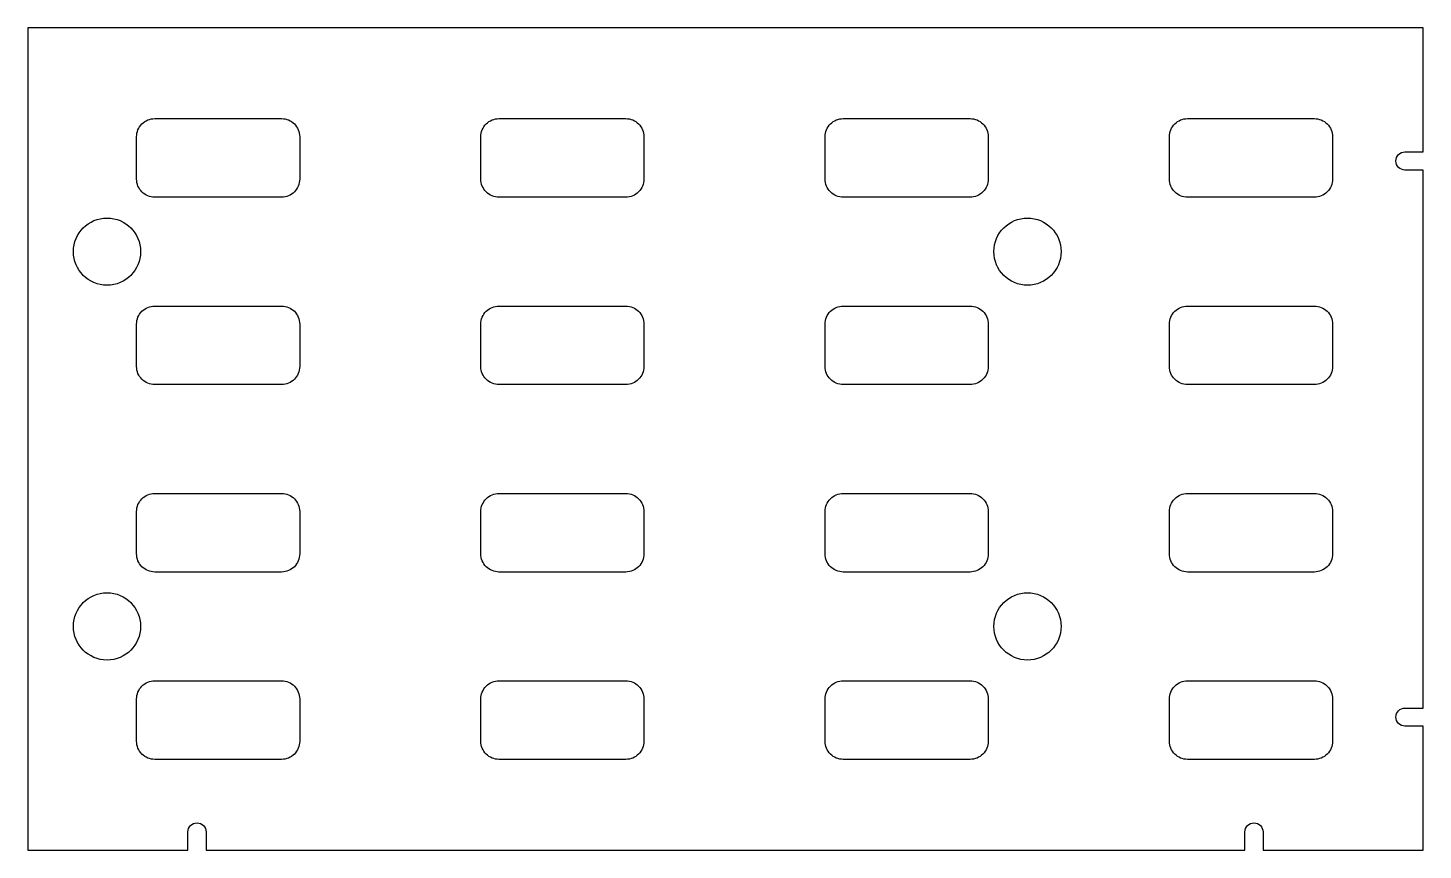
# Model space of a CAD drawing. Header units: millimetres. Extents: x -114 to 117, y -68 to 68.
import ezdxf

# ---------------------------------------------------------------- set-up
doc = ezdxf.new("R2010")
doc.units = ezdxf.units.MM

msp = doc.modelspace()

# ---------------------------------------------------------------- linework, layer by layer
for points in [[(87.87, -68.38), (87.87, -65.38, -1), (90.87, -65.38), (90.87, -68.38), (117.37, -68.38), (117.37, -47.88), (114.37, -47.88, -1), (114.37, -44.88), (114.37, -44.88), (117.37, -44.88), (117.37, 44.12), (114.37, 44.12, -1), (114.37, 47.12), (117.37, 47.12), (117.37, 67.62), (-113.63, 67.62), (-113.63, -68.38), (-87.13, -68.38), (-87.13, -65.38, -1), (-84.13, -65.38), (-84.13, -68.38)], [(-95.63, 42.62), (-95.63, 49.62, -0.414214), (-92.63, 52.62), (-71.63, 52.62, -0.414214), (-68.63, 49.62), (-68.63, 42.62, -0.414214), (-71.63, 39.62), (-92.63, 39.62, -0.414214)], [(-38.63, 42.62), (-38.63, 49.62, -0.414214), (-35.63, 52.62), (-14.63, 52.62, -0.414214), (-11.63, 49.62), (-11.63, 42.62, -0.414214), (-14.63, 39.62), (-35.63, 39.62, -0.414214)], [(45.37, 49.62), (45.37, 42.62, -0.414214), (42.37, 39.62), (21.37, 39.62, -0.414214), (18.37, 42.62), (18.37, 49.62, -0.414214), (21.37, 52.62), (42.37, 52.62, -0.414214)], [(102.37, 49.62), (102.37, 42.62, -0.414214), (99.37, 39.62), (78.37, 39.62, -0.414214), (75.37, 42.62), (75.37, 49.62, -0.414214), (78.37, 52.62), (99.37, 52.62, -0.414214)], [(-95.63, 11.62), (-95.63, 18.62, -0.414214), (-92.63, 21.62), (-71.63, 21.62, -0.414214), (-68.63, 18.62), (-68.63, 11.62, -0.414214), (-71.63, 8.62), (-92.63, 8.62, -0.414214)], [(-11.63, 18.62), (-11.63, 11.62, -0.414214), (-14.63, 8.62), (-35.63, 8.62, -0.414214), (-38.63, 11.62), (-38.63, 18.62, -0.414214), (-35.63, 21.62), (-14.63, 21.62, -0.414214)], [(18.37, 11.62), (18.37, 18.62, -0.414214), (21.37, 21.62), (42.37, 21.62, -0.414214), (45.37, 18.62), (45.37, 11.62, -0.414214), (42.37, 8.62), (21.37, 8.62, -0.414214)], [(75.37, 11.62), (75.37, 18.62, -0.414214), (78.37, 21.62), (99.37, 21.62, -0.414214), (102.37, 18.62), (102.37, 11.62, -0.414214), (99.37, 8.62), (78.37, 8.62, -0.414214)], [(-71.63, -22.38), (-92.63, -22.38, -0.414214), (-95.63, -19.38), (-95.63, -12.38, -0.414214), (-92.63, -9.38), (-71.63, -9.38, -0.414214), (-68.63, -12.38), (-68.63, -19.38, -0.414214)], [(-14.63, -22.38), (-35.63, -22.38, -0.414214), (-38.63, -19.38), (-38.63, -12.38, -0.414214), (-35.63, -9.38), (-14.63, -9.38, -0.414214), (-11.63, -12.38), (-11.63, -19.38, -0.414214)], [(45.37, -12.38), (45.37, -19.38, -0.414214), (42.37, -22.38), (21.37, -22.38, -0.414214), (18.37, -19.38), (18.37, -12.38, -0.414214), (21.37, -9.38), (42.37, -9.38, -0.414214)], [(102.37, -12.38), (102.37, -19.38, -0.414214), (99.37, -22.38), (78.37, -22.38, -0.414214), (75.37, -19.38), (75.37, -12.38, -0.414214), (78.37, -9.38), (99.37, -9.38, -0.414214)], [(-95.63, -50.38), (-95.63, -43.38, -0.414214), (-92.63, -40.38), (-71.63, -40.38, -0.414214), (-68.63, -43.38), (-68.63, -50.38, -0.414214), (-71.63, -53.38), (-92.63, -53.38, -0.414214)], [(-11.63, -43.38), (-11.63, -50.38, -0.414214), (-14.63, -53.38), (-35.63, -53.38, -0.414214), (-38.63, -50.38), (-38.63, -43.38, -0.414214), (-35.63, -40.38), (-14.63, -40.38, -0.414214)], [(42.37, -53.38), (21.37, -53.38, -0.414214), (18.37, -50.38), (18.37, -43.38, -0.414214), (21.37, -40.38), (42.37, -40.38, -0.414214), (45.37, -43.38), (45.37, -50.38, -0.414214)], [(102.37, -43.38), (102.37, -50.38, -0.414214), (99.37, -53.38), (78.37, -53.38, -0.414214), (75.37, -50.38), (75.37, -43.38, -0.414214), (78.37, -40.38), (99.37, -40.38, -0.414214)]]:
    msp.add_lwpolyline(points, format="xyb", close=True)
for centre in [(-100.53, 30.62), (51.87, 30.62), (-100.53, -31.38), (51.87, -31.38)]:
    msp.add_circle(centre, 5.56)

doc.saveas('drawing.dxf')
